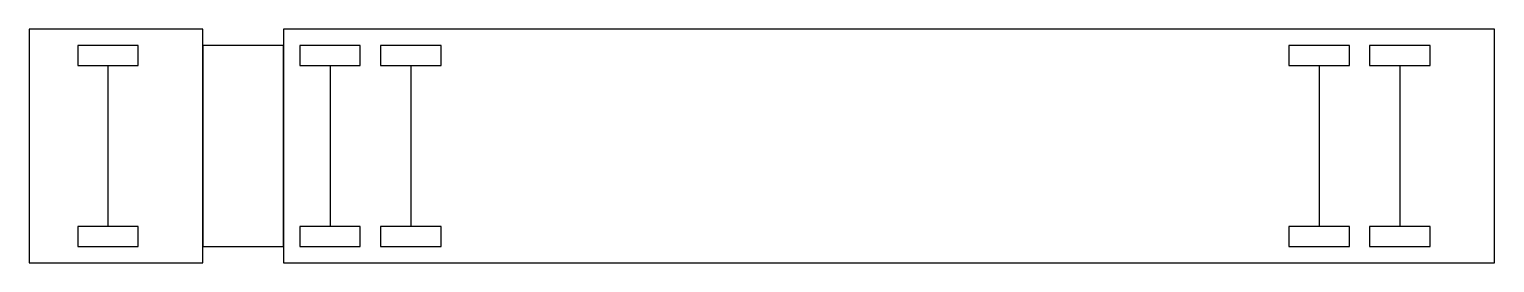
# Model space of a CAD drawing. Extents: x -61.6 to -43.4, y 79.6 to 82.5.
import ezdxf

# ---------------------------------------------------------------- set-up
doc = ezdxf.new("R2010")
doc.units = 0
doc.header["$MEASUREMENT"] = 0
doc.layers.get('0').update_dxf_attribs({"linetype": 'CONTINUOUS'})

msp = doc.modelspace()

# ---------------------------------------------------------------- linework, layer by layer
for p, q in [((-60.608, 82.035), (-60.608, 80.035)), ((-57.858, 82.035), (-57.858, 80.035)), ((-56.858, 82.035), (-56.858, 80.035)), ((-45.608, 82.035), (-45.608, 80.035)), ((-44.608, 82.035), (-44.608, 80.035))]:
    msp.add_line(p, q)
for points in [[(-61.583, 82.485), (-61.583, 79.585), (-59.433, 79.585), (-59.433, 82.485)], [(-58.433, 82.485), (-58.433, 79.585), (-43.433, 79.585), (-43.433, 82.485)], [(-60.983, 82.285), (-60.983, 82.035), (-60.233, 82.035), (-60.233, 82.285)], [(-59.433, 82.285), (-59.433, 79.785), (-58.433, 79.785), (-58.433, 82.285)], [(-58.233, 82.285), (-58.233, 82.035), (-57.483, 82.035), (-57.483, 82.285)], [(-57.233, 82.285), (-57.233, 82.035), (-56.483, 82.035), (-56.483, 82.285)], [(-45.983, 82.285), (-45.983, 82.035), (-45.233, 82.035), (-45.233, 82.285)], [(-44.983, 82.285), (-44.983, 82.035), (-44.233, 82.035), (-44.233, 82.285)], [(-60.983, 80.035), (-60.983, 79.785), (-60.233, 79.785), (-60.233, 80.035)], [(-58.233, 80.035), (-58.233, 79.785), (-57.483, 79.785), (-57.483, 80.035)], [(-57.233, 80.035), (-57.233, 79.785), (-56.483, 79.785), (-56.483, 80.035)], [(-45.983, 80.035), (-45.983, 79.785), (-45.233, 79.785), (-45.233, 80.035)], [(-44.983, 80.035), (-44.983, 79.785), (-44.233, 79.785), (-44.233, 80.035)]]:
    msp.add_lwpolyline(points, close=True)

doc.saveas('drawing.dxf')
